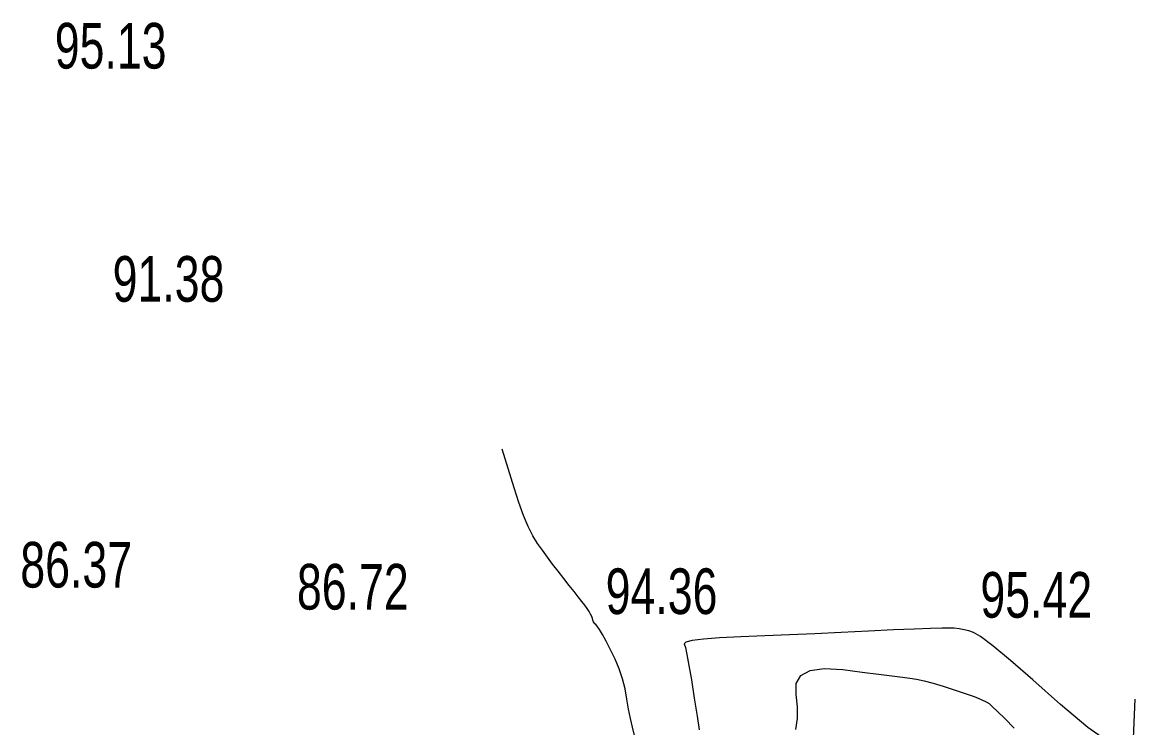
# Model space of a CAD drawing. Header units: metres. Extents: x 431726 to 434411, y 2469261 to 2472412.
# Drawn here: x 434137.8 to 434235.2, y 2471269 to 2471330.8 of the extents above; entities that cross this region are included whole.
import ezdxf

# ---------------------------------------------------------------- set-up
doc = ezdxf.new("R2010")
doc.units = ezdxf.units.M
doc.header["$MEASUREMENT"] = 0
doc.layers.add('CAO DO', color=8, linetype='Continuous', lineweight=18)
doc.layers.add('MH_DongMuc_Con', color=8, linetype='Continuous', lineweight=18)
doc.styles.get("Standard").update_dxf_attribs({"font": 'arial.ttf'})

msp = doc.modelspace()

# ---------------------------------------------------------------- linework, layer by layer
at = {"layer": 'MH_DongMuc_Con', "color": 8, "lineweight": 0}
for points, elevation in [([(434191.369, 2471268.299), (434191.184, 2471269.014), (434191.012, 2471269.785), (434190.852, 2471270.61), (434190.705, 2471271.489), (434190.535, 2471272.387), (434190.307, 2471273.269), (434190.022, 2471274.134), (434189.678, 2471274.983), (434189.277, 2471275.815), (434188.881, 2471276.562), (434188.554, 2471277.154), (434188.295, 2471277.592), (434188.105, 2471277.876), (434187.983, 2471278.006), (434187.901, 2471278.07), (434187.829, 2471278.156), (434187.767, 2471278.264), (434187.715, 2471278.394), (434187.673, 2471278.546), (434187.617, 2471278.723), (434187.523, 2471278.927), (434187.39, 2471279.159), (434187.219, 2471279.417), (434187.009, 2471279.703), (434186.752, 2471280.037), (434186.44, 2471280.439), (434186.072, 2471280.909), (434185.648, 2471281.447), (434185.168, 2471282.053), (434184.671, 2471282.688), (434184.194, 2471283.313), (434183.737, 2471283.927), (434183.3, 2471284.531), (434182.883, 2471285.125), (434182.475, 2471285.79), (434182.065, 2471286.608), (434181.652, 2471287.58), (434181.237, 2471288.705), (434180.82, 2471289.983), (434179.774, 2471293.37)], 94), ([(434232.899, 2471267.711), (434231.054, 2471268.993), (434228.675, 2471271.008), (434226.252, 2471273.166), (434224.278, 2471274.877), (434222.751, 2471276.141), (434221.672, 2471276.957), (434221.041, 2471277.325), (434220.632, 2471277.457), (434220.216, 2471277.561), (434219.796, 2471277.639), (434219.369, 2471277.689), (434218.938, 2471277.713), (434218.306, 2471277.709), (434217.28, 2471277.68), (434215.861, 2471277.625), (434214.048, 2471277.543), (434211.84, 2471277.436), (434209.47, 2471277.319), (434207.167, 2471277.211), (434204.933, 2471277.111), (434202.766, 2471277.019), (434200.667, 2471276.935), (434198.817, 2471276.847), (434197.397, 2471276.743), (434196.407, 2471276.622), (434195.846, 2471276.486), (434195.715, 2471276.334), (434195.817, 2471276.016), (434195.957, 2471275.38), (434196.134, 2471274.428), (434196.349, 2471273.159), (434196.602, 2471271.574), (434196.846, 2471270.003), (434197.038, 2471268.778)], 96), ([(434205.519, 2471272.86), (434205.93, 2471273.566), (434206.746, 2471274.003), (434207.968, 2471274.171), (434209.596, 2471274.071), (434211.296, 2471273.853), (434212.734, 2471273.67), (434213.91, 2471273.521), (434214.825, 2471273.407), (434215.477, 2471273.326), (434216.05, 2471273.235), (434216.726, 2471273.088), (434217.504, 2471272.884), (434218.385, 2471272.624), (434219.368, 2471272.308), (434220.318, 2471271.983), (434221.097, 2471271.699), (434221.705, 2471271.456), (434222.143, 2471271.253), (434222.41, 2471271.09), (434222.684, 2471270.848), (434223.144, 2471270.409), (434223.788, 2471269.773), (434224.617, 2471268.938)], 98), ([(434205.484, 2471268.806), (434205.633, 2471269.778), (434205.643, 2471270.805), (434205.514, 2471271.886), (434205.519, 2471272.86)], 98), ([(434235.167, 2471271.479), (434234.987, 2471267.348)], 96)]:
    msp.add_lwpolyline(points, dxfattribs=dict(at, elevation=elevation))

# ---------------------------------------------------------------- texts
at = {"layer": 'CAO DO', "color": 8, "lineweight": 0, "width": 0.7}
for s, p in [('95.13', (434140.602, 2471326.731, 95.132)), ('91.38', (434145.668, 2471306.302, 91.376)), ('86.37', (434137.585, 2471281.257, 86.367)), ('86.72', (434161.806, 2471279.329, 86.719)), ('94.36', (434188.839, 2471278.936, 94.355)), ('95.42', (434221.651, 2471278.616, 95.419))]:
    msp.add_text(s, height=4, dxfattribs=at).set_placement(p)

doc.saveas('drawing.dxf')
